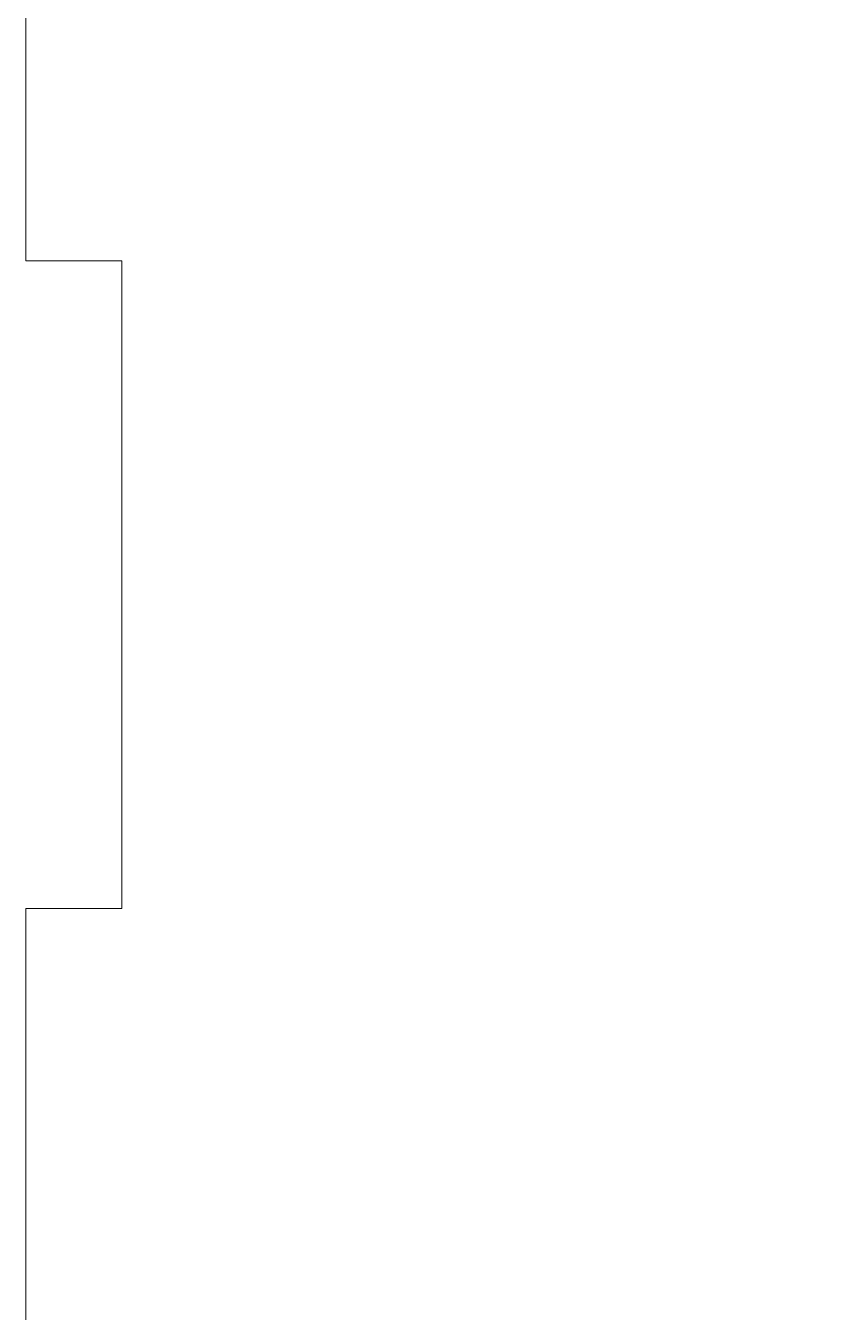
# Model space of a CAD drawing. Header units: millimetres. Extents: x -1990 to 1990, y -412 to 412.
# Drawn here: x -1989.88 to -1965.11, y 6.13 to 46.25 of the extents above; entities that cross this region are included whole.
import ezdxf

# ---------------------------------------------------------------- set-up
doc = ezdxf.new("R2010")
doc.units = ezdxf.units.MM
doc.header["$MEASUREMENT"] = 0
doc.layers.add('Camada 1', color=7, linetype='Continuous')

msp = doc.modelspace()

# ---------------------------------------------------------------- linework, layer by layer
at = {"layer": 'Camada 1', "color": 250, "lineweight": 9}
msp.add_open_spline([(-1926.2838, -24.6808), (-1926.2838, -24.6808), (-1906.0838, -24.6808), (-1906.0838, -24.6808), (-1906.0838, -24.6808), (-1906.0838, -24.6808), (-1906.0838, -21.6808), (-1906.0838, -21.6808), (-1906.0838, -21.6808), (-1906.0838, -21.6808), (-1885.8838, -21.6808), (-1885.8838, -21.6808), (-1885.8838, -21.6808), (-1885.8838, -21.6808), (-1885.8838, -1.4808), (-1885.8838, -1.4808), (-1885.8838, -1.4808), (-1885.8838, -1.4808), (-1882.8838, -1.4808), (-1882.8838, -1.4808), (-1882.8838, -1.4808), (-1882.8838, -1.4808), (-1882.8838, 18.7192), (-1882.8838, 18.7192), (-1882.8838, 18.7192), (-1882.8838, 18.7192), (-1885.8838, 18.7192), (-1885.8838, 18.7192), (-1885.8838, 18.7192), (-1885.8838, 18.7192), (-1885.8838, 38.9192), (-1885.8838, 38.9192), (-1885.8838, 38.9192), (-1885.8838, 38.9192), (-1882.8838, 38.9192), (-1882.8838, 38.9192), (-1882.8838, 38.9192), (-1882.8838, 38.9192), (-1882.8838, 59.1192), (-1882.8838, 59.1192), (-1882.8838, 59.1192), (-1882.8838, 59.1192), (-1885.8838, 59.1192), (-1885.8838, 59.1192), (-1885.8838, 59.1192), (-1885.8838, 59.1192), (-1885.8838, 79.3192), (-1885.8838, 79.3192), (-1885.8838, 79.3192), (-1885.8838, 79.3192), (-1906.0838, 79.3192), (-1906.0838, 79.3192), (-1906.0838, 79.3192), (-1906.0838, 79.3192), (-1906.0838, 82.3192), (-1906.0838, 82.3192), (-1906.0838, 82.3192), (-1906.0838, 82.3192), (-1926.2838, 82.3192), (-1926.2838, 82.3192), (-1926.2838, 82.3192), (-1926.2838, 82.3192), (-1926.2838, 79.3192), (-1926.2838, 79.3192), (-1926.2838, 79.3192), (-1926.2838, 79.3192), (-1946.4838, 79.3192), (-1946.4838, 79.3192), (-1946.4838, 79.3192), (-1946.4838, 79.3192), (-1946.4838, 82.3192), (-1946.4838, 82.3192), (-1946.4838, 82.3192), (-1946.4838, 82.3192), (-1966.6838, 82.3192), (-1966.6838, 82.3192), (-1966.6838, 82.3192), (-1966.6838, 82.3192), (-1966.6838, 79.3192), (-1966.6838, 79.3192), (-1966.6838, 79.3192), (-1966.6838, 79.3192), (-1986.8838, 79.3192), (-1986.8838, 79.3192), (-1986.8838, 79.3192), (-1986.8838, 79.3192), (-1986.8838, 59.1192), (-1986.8838, 59.1192), (-1986.8838, 59.1192), (-1986.8838, 59.1192), (-1989.8838, 59.1192), (-1989.8838, 59.1192), (-1989.8838, 59.1192), (-1989.8838, 59.1192), (-1989.8838, 38.9192), (-1989.8838, 38.9192), (-1989.8838, 38.9192), (-1989.8838, 38.9192), (-1986.8838, 38.9192), (-1986.8838, 38.9192), (-1986.8838, 38.9192), (-1986.8838, 38.9192), (-1986.8838, 18.7192), (-1986.8838, 18.7192), (-1986.8838, 18.7192), (-1986.8838, 18.7192), (-1989.8838, 18.7192), (-1989.8838, 18.7192), (-1989.8838, 18.7192), (-1989.8838, 18.7192), (-1989.8838, -1.4808), (-1989.8838, -1.4808), (-1989.8838, -1.4808), (-1989.8838, -1.4808), (-1986.8838, -1.4808), (-1986.8838, -1.4808), (-1986.8838, -1.4808), (-1986.8838, -1.4808), (-1986.8838, -21.6808), (-1986.8838, -21.6808), (-1986.8838, -21.6808), (-1986.8838, -21.6808), (-1966.6838, -21.6808), (-1966.6838, -21.6808), (-1966.6838, -21.6808), (-1966.6838, -21.6808), (-1966.6838, -24.6808), (-1966.6838, -24.6808), (-1966.6838, -24.6808), (-1966.6838, -24.6808), (-1946.4838, -24.6808), (-1946.4838, -24.6808), (-1946.4838, -24.6808), (-1946.4838, -24.6808), (-1946.4838, -21.6808), (-1946.4838, -21.6808), (-1946.4838, -21.6808), (-1946.4838, -21.6808), (-1926.2838, -21.6808), (-1926.2838, -21.6808), (-1926.2838, -21.6808), (-1926.2838, -21.6808), (-1926.2838, -24.6808), (-1926.2838, -24.6808)], degree=3, knots=[0, 0, 0, 0, 0.027027, 0.027027, 0.027027, 0.027027, 0.0540541, 0.0540541, 0.0540541, 0.0540541, 0.0810811, 0.0810811, 0.0810811, 0.0810811, 0.1081081, 0.1081081, 0.1081081, 0.1081081, 0.1351351, 0.1351351, 0.1351351, 0.1351351, 0.1621622, 0.1621622, 0.1621622, 0.1621622, 0.1891892, 0.1891892, 0.1891892, 0.1891892, 0.2162162, 0.2162162, 0.2162162, 0.2162162, 0.2432432, 0.2432432, 0.2432432, 0.2432432, 0.2702703, 0.2702703, 0.2702703, 0.2702703, 0.2972973, 0.2972973, 0.2972973, 0.2972973, 0.3243243, 0.3243243, 0.3243243, 0.3243243, 0.3513514, 0.3513514, 0.3513514, 0.3513514, 0.3783784, 0.3783784, 0.3783784, 0.3783784, 0.4054054, 0.4054054, 0.4054054, 0.4054054, 0.4324324, 0.4324324, 0.4324324, 0.4324324, 0.4594595, 0.4594595, 0.4594595, 0.4594595, 0.4864865, 0.4864865, 0.4864865, 0.4864865, 0.5135135, 0.5135135, 0.5135135, 0.5135135, 0.5405405, 0.5405405, 0.5405405, 0.5405405, 0.5675676, 0.5675676, 0.5675676, 0.5675676, 0.5945946, 0.5945946, 0.5945946, 0.5945946, 0.6216216, 0.6216216, 0.6216216, 0.6216216, 0.6486486, 0.6486486, 0.6486486, 0.6486486, 0.6756757, 0.6756757, 0.6756757, 0.6756757, 0.7027027, 0.7027027, 0.7027027, 0.7027027, 0.7297297, 0.7297297, 0.7297297, 0.7297297, 0.7567568, 0.7567568, 0.7567568, 0.7567568, 0.7837838, 0.7837838, 0.7837838, 0.7837838, 0.8108108, 0.8108108, 0.8108108, 0.8108108, 0.8378378, 0.8378378, 0.8378378, 0.8378378, 0.8648649, 0.8648649, 0.8648649, 0.8648649, 0.8918919, 0.8918919, 0.8918919, 0.8918919, 0.9189189, 0.9189189, 0.9189189, 0.9189189, 0.9459459, 0.9459459, 0.9459459, 0.9459459, 1, 1, 1, 1], dxfattribs=at)

doc.saveas('drawing.dxf')
